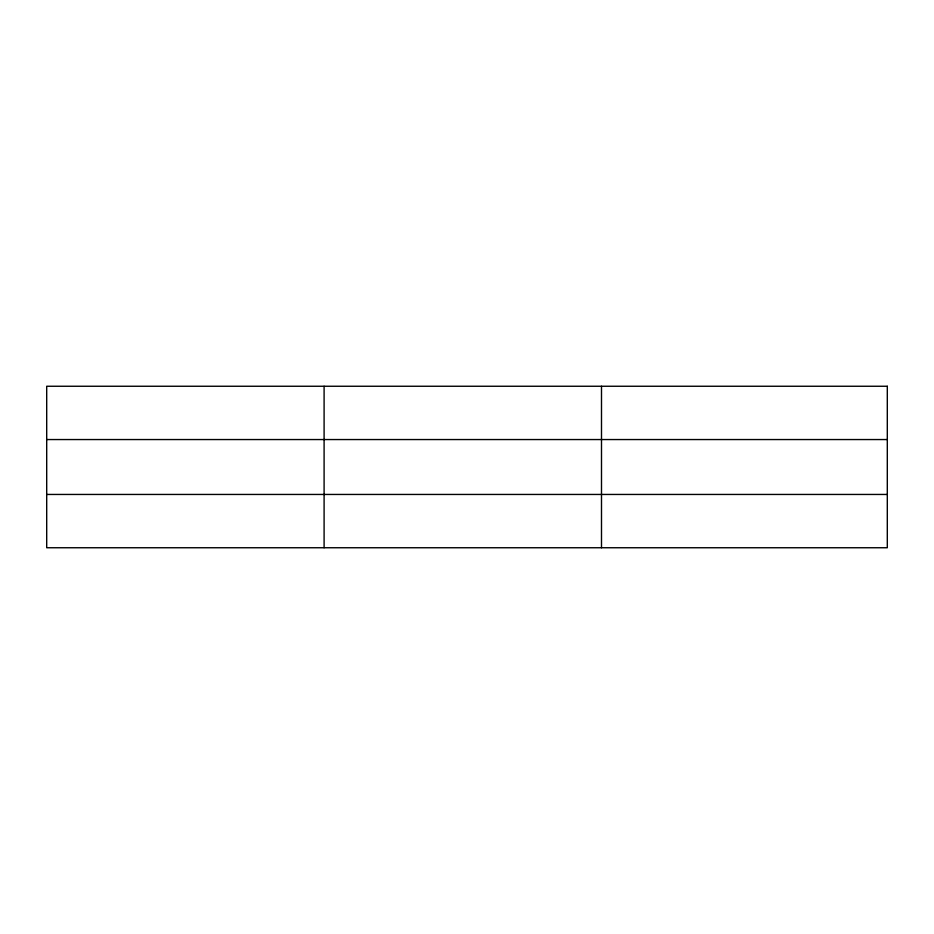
<?xml version="1.0" encoding="UTF-8"?>
<svg xmlns="http://www.w3.org/2000/svg" width="934" height="934" viewBox="0 0 934 934"><rect width="100%" height="100%" fill="white"/><g stroke="black" fill="none" stroke-linecap="round" stroke-linejoin="round"><path stroke-width="1.4" d="M324.098 386.256L324.098 547.744M601.496 386.256L601.496 547.744M46.7 439.552L887.3 439.552M46.7 494.448L887.3 494.448M887.3 386.256L887.3 547.744L46.7 547.744L46.7 386.256L887.3 386.256"/></g></svg>
